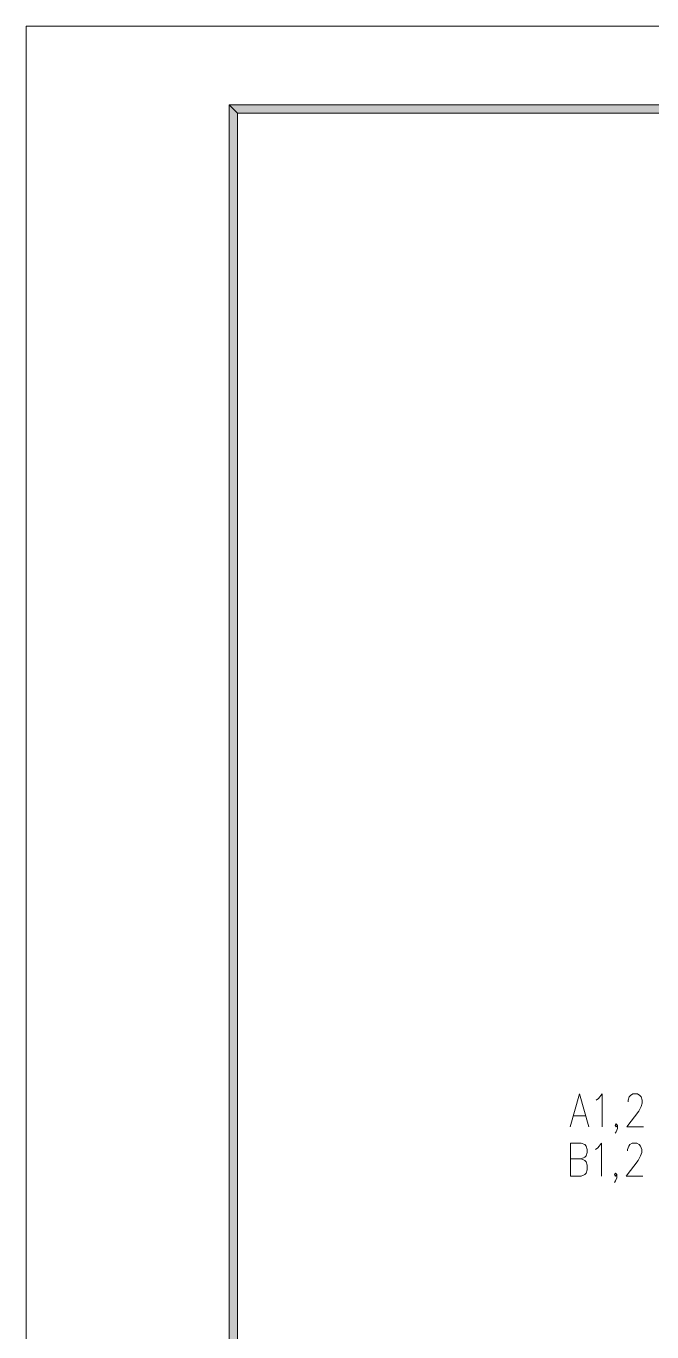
# Model space of a CAD drawing. Header units: millimetres. Extents: x 0 to 829, y 0 to 586.
# Drawn here: x 0 to 74.4, y 430.2 to 585.6 of the extents above; entities that cross this region are included whole.
import ezdxf

# ---------------------------------------------------------------- set-up
doc = ezdxf.new("R2010")
doc.units = ezdxf.units.MM

msp = doc.modelspace()

# ---------------------------------------------------------------- hatches: boundary and pattern name
h = msp.add_hatch(color=0)
h.dxf.hatch_style = 2
h.paths.add_polyline_path([(819.788528, 576.266028), (818.80075, 575.281778), (25.142472, 575.281778), (24.154694, 576.266028)])
h = msp.add_hatch(color=0)
h.dxf.hatch_style = 2
h.paths.add_polyline_path([(24.154694, 576.266028), (25.142472, 575.281778), (25.142472, 10.3505), (24.154694, 9.36625)])

# ---------------------------------------------------------------- linework, layer by layer
at = {"color": 0, "lineweight": 0}
for points in [[(0, 0), (0, 585.632278), (829.154778, 585.632278), (829.154778, 0)], [(819.788528, 576.266028), (818.80075, 575.281778), (25.142472, 575.281778), (24.154694, 576.266028)], [(24.154694, 576.266028), (25.142472, 575.281778), (25.142472, 10.3505), (24.154694, 9.36625)]]:
    msp.add_lwpolyline(points, close=True, dxfattribs=at)
for points in [[(64.678278, 454.607083), (65.807167, 458.551139), (66.932528, 454.607083)], [(67.779194, 457.799722), (68.061417, 457.986694), (68.481222, 458.551139), (68.481222, 454.607083)], [(71.582139, 457.609222), (71.582139, 457.799722), (71.72325, 458.173667), (71.864361, 458.360639), (72.143056, 458.551139), (72.7075, 458.551139), (72.989722, 458.360639), (73.130833, 458.173667), (73.271944, 457.799722), (73.271944, 457.42225), (73.130833, 457.048306), (72.848611, 456.483861), (71.441028, 454.607083), (73.413056, 454.607083)], [(65.101611, 455.919417), (66.512722, 455.919417)], [(70.312139, 454.794056), (70.174556, 454.607083), (70.033444, 454.794056), (70.174556, 454.981028), (70.312139, 454.794056), (70.312139, 454.416583), (70.174556, 454.042639), (70.033444, 453.855667)], [(64.748833, 448.743917), (64.748833, 452.687972), (66.018833, 452.687972), (66.442167, 452.501), (66.57975, 452.314028), (66.720861, 451.936556), (66.720861, 451.562611), (66.57975, 451.185139), (66.442167, 450.998167), (66.018833, 450.811194)], [(67.708639, 451.936556), (67.990861, 452.127056), (68.410667, 452.687972), (68.410667, 448.743917)], [(71.511583, 451.749583), (71.511583, 451.936556), (71.652694, 452.314028), (71.793806, 452.501), (72.076028, 452.687972), (72.636944, 452.687972), (72.919167, 452.501), (73.060278, 452.314028), (73.201389, 451.936556), (73.201389, 451.562611), (73.060278, 451.185139), (72.778056, 450.624222), (71.370472, 448.743917), (73.3425, 448.743917)], [(64.748833, 450.811194), (66.018833, 450.811194), (66.442167, 450.624222), (66.57975, 450.43725), (66.720861, 450.059778), (66.720861, 449.495333), (66.57975, 449.121389), (66.442167, 448.934417), (66.018833, 448.743917), (64.748833, 448.743917)], [(70.245111, 448.934417), (70.104, 448.743917), (69.962889, 448.934417), (70.104, 449.121389), (70.245111, 448.934417), (70.245111, 448.556944), (70.104, 448.183), (69.962889, 447.996028)]]:
    msp.add_lwpolyline(points, dxfattribs=at)

doc.saveas('drawing.dxf')
